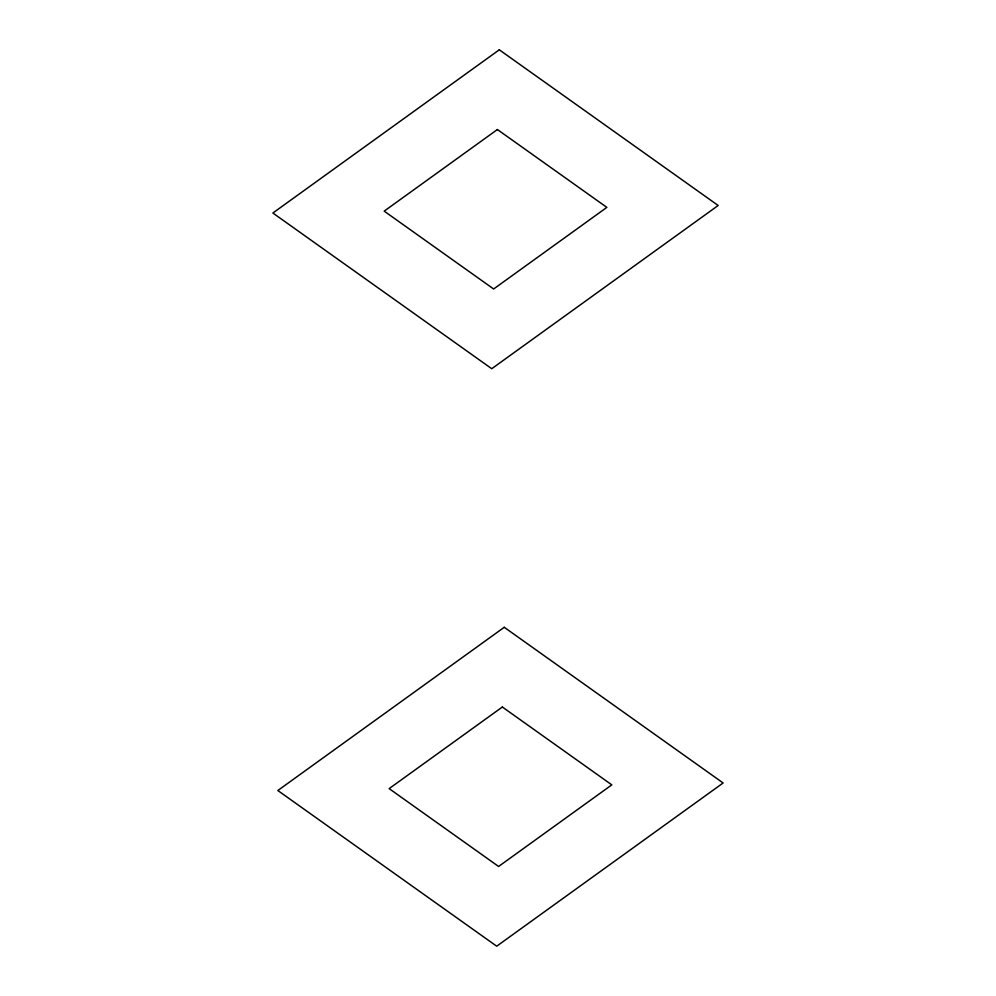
<?xml version="1.0" encoding="UTF-8"?>
<svg xmlns="http://www.w3.org/2000/svg" width="996" height="996" viewBox="0 0 996 996"><rect width="100%" height="100%" fill="white"/><g stroke="black" fill="none" stroke-linecap="round" stroke-linejoin="round"><path stroke-width="1.49" d="M499.295 49.8L272.879 213.02L491.75 368.719L718.166 205.487L499.295 49.8M497.402 129.53L384.195 211.14L493.643 288.989L606.85 207.38L497.402 129.53M504.25 627.281L277.834 790.513L496.705 946.2L723.121 782.981L504.25 627.281M502.358 707.011L389.15 788.62L498.598 866.47L611.805 784.86L502.358 707.011"/></g></svg>
